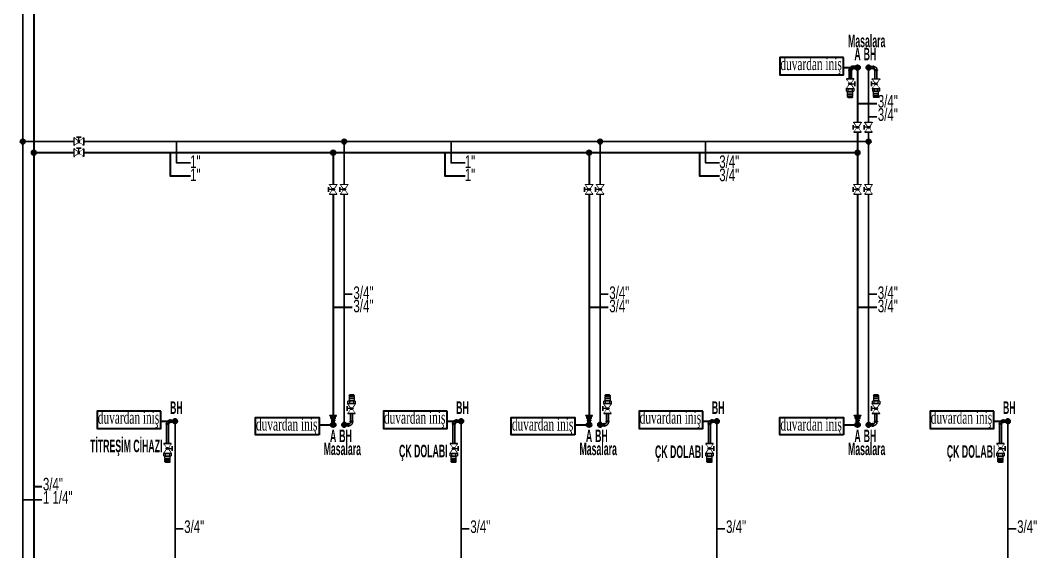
# Model space of a CAD drawing. Header units: centimetres. Extents: x 392964 to 515689, y 49661 to 58661.
# Drawn here: x 452080 to 453460, y 52788 to 53509 of the extents above; entities that cross this region are included whole.
import ezdxf
from ezdxf.enums import TextEntityAlignment as Align

# ---------------------------------------------------------------- set-up
doc = ezdxf.new("R2010")
doc.units = ezdxf.units.CM
doc.linetypes.add('MEDSISTEMBH_LINE', pattern=[1.5, 1.3, 0, -0.2])
for name, color, linetype in [('-M-VALVE', 7, 'Continuous'), ('RAKOR02', 132, 'Continuous'), ('vana-kuresel02', 2, 'Continuous')]:
    doc.layers.add(name, color=color, linetype=linetype)
for name, color, linetype, lineweight in [('0-KRCN-BAS HAVA', 101, 'BASINÇ HAVA', 35), ('0-KRCN-IST-KÜRESEL VANA', 4, 'Continuous', 25), ('0-KRCN-SHT-KÜRESEL VANA', 4, 'Continuous', 25), ('0-MEK-MED-AZOT', 217, '0-A_LINE', 40), ('_MDS_0', 7, 'Continuous', 30), ('_MDS_BORU_22.00X1.00_BASINÇLI HAVA', 5, 'Continuous', 30), ('_MDS_TEE', 7, 'Continuous', 30), ('MED.GAZ YAZI', 2, '0-A_LINE', 40)]:
    doc.layers.add(name, color=color, linetype=linetype, lineweight=lineweight)
doc.styles.add('BAYBURT XREF$0$TIMES', font='times.ttf')
doc.styles.add('BORU', font='tahoma.ttf', dxfattribs={"width": 0.5})
doc.styles.add('ON', font='ARIALN.TTF', dxfattribs={"width": 0.8, "height": 6})
doc.styles.add('OYAK', font='arialbd.ttf')
doc.styles.get("Standard").update_dxf_attribs({"font": 'arial.ttf'})
doc.linetypes.add('0-A_LINE', pattern='A,100,-1.5,["A",BORU,S=9,R=0,X=0,Y=-4.5],-9,6', length=116.5)
doc.linetypes.add('BASINÇ HAVA', pattern='A,0.5,-0.2,["BH",Standard,S=0.1,R=0,X=-0.1,Y=-0.05],-0.2', length=0.9)

# ---------------------------------------------------------------- blocks, each defined once
blk = doc.blocks.new('TEE')
at = {"layer": '_MDS_TEE'}
h = blk.add_hatch(color=256, dxfattribs=at)
h.dxf.hatch_style = 1
edge = h.paths.add_edge_path()
edge.add_arc((0, 0), 50, 0, 360)
blk.add_circle((0, 0), 50, dxfattribs=at)
blk = doc.blocks.new('G$C6C5B105C')
at = {"layer": '-M-VALVE', "color": 7}
for p, q in [((-3.271153072535071, 0), (-3.271153072535071, -3.414411393423961)), ((3.271153072535071, 0), (-3.271153072535071, 0)), ((-3.209833939642067, 0), (-3.209833939642067, -3.414411393423961)), ((3.209833939642067, 0), (3.209833939642067, -3.414411393423961)), ((3.271153072535071, 0), (3.271153072535071, -3.414411393423961)), ((-5.018577077450573, -3.253063283971869), (-4.973450425949068, -3.211546764585023)), ((-4.673379384133113, -3.628278168034853), (-5.018577077450573, -3.253063283971869)), ((-4.628252732606143, -3.586761648637889), (-4.973450425949068, -3.211546764585023)), ((-3.476692065470615, -3.619950386361552), (-4.552621473101226, -3.619950386361552)), ((-4.552621473101226, -3.681269519252282), (4.552621473101226, -3.681269519252282)), ((-3.211174563071381, -2.586552245297071), (-2.831995961725625, -2.586552245297071)), ((-3.211174563071381, -3.476073091308876), (-3.211174563071381, -2.586552245297071)), ((-3.108747631592905, -3.476073091308876), (-3.108747631592905, -2.586552245297071)), ((-1.83580577188286, -3.578842587764257), (-3.005978135125133, -3.578842587764257)), ((3.005978135125133, -3.681269519252282), (-3.005978135125133, -3.681269519252282)), ((-2.780443748561993, -2.689180899746134), (-2.751297371285091, -3.333448819776891)), ((-2.761261357650255, -2.689180899746134), (-2.732114980367896, -3.333448819776891)), ((-2.710044074351117, -2.586552245297071), (-2.021067395037335, -2.586552245297071)), ((-2.672535777266148, -2.689180899746134), (-2.643389399988791, -3.333448819776891)), ((-1.917922486736188, -3.33878649000826), (-1.937853403355348, -2.685325801154022)), ((-1.804001616363621, -3.327657009691848), (-1.823627238803965, -2.691053347819206)), ((-1.74355642767614, -3.327657009691848), (-1.763182050116939, -2.691053347819206)), ((-1.740629280232952, -2.586552245297071), (-1.381524791703214, -2.586552245297071)), ((-1.630266778947316, -3.32134037927915), (-1.630266778947316, -3.373303594841445)), ((-1.52783984746884, -3.32134037927915), (-1.52783984746884, -3.373303594841445)), ((-1.447337075241649, -3.681269519252282), (-1.498721823472806, -3.681269519252282)), ((-0.05138474823661454, -3.681269519252282), (-1.447337075241649, -3.681269519252282)), ((-1.23562915060802, -2.929632987684954), (-1.434997120787102, -3.051977625609084)), ((-1.435000210560247, -3.052072094224172), (-1.254575998266318, -3.167422036908874)), ((-1.434865677998914, -3.116377881223798), (-1.341403042405091, -3.111911224707228)), ((-1.429976190901016, -3.21868804302801), (-1.240272356448713, -3.209621940164425)), ((-1.227626120964942, -2.6849437118575), (-1.426994091144024, -2.807288349773785)), ((-1.426994091144024, -2.807288349773785), (-1.23562915060802, -2.929632987684954)), ((-1.219623091317317, -2.44025443601754), (-1.418991061501401, -2.562599073941215)), ((-1.418991061501401, -2.562599073941215), (-1.227626120964942, -2.6849437118575)), ((-1.211620061674694, -2.195565160190199), (-1.410988031853776, -2.317909798111032)), ((-1.410988031853776, -2.317909798111032), (-1.219623091317317, -2.44025443601754)), ((-1.203617032022066, -1.950875884357174), (-1.402985002215701, -2.073220522278575)), ((-1.402985002215701, -2.073220522278575), (-1.211620061674694, -2.195565160190199)), ((-1.195614002378989, -1.706186608527446), (-1.394981972563073, -1.828531246443731)), ((-1.394981972563073, -1.828531246443731), (-1.203617032022066, -1.950875884357174)), ((-1.187610972735911, -1.461497332689873), (-1.38697894292045, -1.583841970606159)), ((-1.38697894292045, -1.583841970606159), (-1.195614002378989, -1.706186608527446)), ((-1.173436920347285, -1.339152694773588), (-1.255200381160194, -1.418285646799859)), ((-1.255200381160194, -1.418285646799859), (-1.187610972735911, -1.461497332689873)), ((-1.254575998266318, -3.167422036908874), (-1.195446769616865, -3.341870457785944)), ((1.447337075241649, -3.681269519252282), (0.05138474823115757, -3.681269519252282)), ((1.255200381160194, -1.418285646799859), (1.173436920341828, -1.339152694773588)), ((1.255200381160194, -1.418285646799859), (1.187610972735911, -1.461497332689873)), ((1.187610972735911, -1.461497332689873), (1.386978942910446, -1.583841970606159)), ((1.254425145728874, -3.167422036908874), (1.195382890211931, -3.342059161243924)), ((1.386978942910446, -1.583841970606159), (1.195614002383991, -1.706186608527446)), ((1.195614002383991, -1.706186608527446), (1.394981972563073, -1.828531246443731)), ((1.394981972563073, -1.828531246443731), (1.203617032022066, -1.950875884357174)), ((1.203617032022066, -1.950875884357174), (1.402985002215701, -2.073220522278575)), ((1.402985002215701, -2.073220522278575), (1.211620061674239, -2.195565160190199)), ((1.211620061674239, -2.195565160190199), (1.410988031858778, -2.317909798111032)), ((1.410988031858778, -2.317909798111032), (1.219623091317317, -2.44025443601754)), ((1.219623091317317, -2.44025443601754), (1.418991061501401, -2.562599073941215)), ((1.418991061501401, -2.562599073941215), (1.227626120960394, -2.6849437118575)), ((1.227626120960394, -2.6849437118575), (1.426994091144024, -2.807288349773785)), ((1.426994091144024, -2.807288349773785), (1.23562915060802, -2.929632987684954)), ((1.23562915060802, -2.929632987684954), (1.434997120787102, -3.051977625609084)), ((1.434997120787102, -3.051977625609084), (1.254425145728874, -3.167422036908874)), ((1.415275024013226, -2.980167304095971), (1.317977868598973, -2.980167304095971)), ((1.740629280232952, -2.586552245297071), (1.381524791703214, -2.586552245297071)), ((1.420164511111125, -3.082477465890406), (1.387290901519009, -3.082477465890406)), ((1.498721823472806, -3.681269519252282), (1.447337075241649, -3.681269519252282)), ((1.527839847473842, -3.185129802154165), (1.527839847473842, -3.373303594841445)), ((1.625670731045375, -3.598439720793749), (1.698161970186902, -3.525948481656656)), ((1.630266778951864, -3.185129802154165), (1.630266778951864, -3.373303594841445)), ((1.74355642767614, -3.327657009691848), (1.763182050116484, -2.691053347819206)), ((1.804001616373625, -3.327657009691848), (1.823627238803965, -2.691053347819206)), ((1.835805771887408, -3.578842587764257), (3.005978135125133, -3.578842587764257)), ((1.917922486731641, -3.33878649000826), (1.937853403355348, -2.685325801154022)), ((2.710044074356119, -2.586552245297071), (2.021067395042792, -2.586552245297071)), ((2.672535777276153, -2.689180899746134), (2.643389399988791, -3.333448819776891)), ((2.761261357650255, -2.689180899746134), (2.732114980373353, -3.333448819776891)), ((2.780443748561993, -2.689180899746134), (2.751297371275086, -3.333448819776891)), ((2.831995961730627, -2.586552245297071), (3.211174563071381, -2.586552245297071)), ((3.108747631592905, -3.476073091308876), (3.108747631592905, -2.586552245297071)), ((3.211174563071381, -3.476073091308876), (3.211174563071381, -2.586552245297071)), ((3.476692065470615, -3.619950386361552), (4.552621473101226, -3.619950386361552)), ((4.6282527326116, -3.586761648637889), (4.973450425949068, -3.211546764585023)), ((4.673379384123109, -3.628278168034853), (5.018577077455575, -3.253063283971869)), ((5.018577077455575, -3.253063283971869), (4.973450425949068, -3.211546764585023))]:
    blk.add_line(p, q, dxfattribs=at)
at = {"layer": '-M-VALVE', "color": 8}
for p, q in [((-3.209833939642067, 0), (-3.271153072535071, -0.06131913289073054)), ((3.271153072535071, 0), (3.209833939642067, -0.06131913289073054)), ((-4.946867832242333, -3.240440888166972), (-4.990264628779641, -3.283837684704395)), ((-4.874324985870317, -3.319291808144385), (-4.917721782403078, -3.362688604679533)), ((-4.801782139483294, -3.39814272812464), (-4.845178936031061, -3.441539524655127)), ((-4.729239293111732, -3.476993648099665), (-4.772636089644493, -3.520390444634927)), ((-4.656696446724709, -3.555844568079465), (-4.700093243272477, -3.599241364609952)), ((-4.56821810648762, -3.618759994189645), (-4.617399866098367, -3.667941753794935)), ((-4.418014732300435, -3.619950386361552), (-4.479333865188437, -3.681269519252282)), ((-4.266620965943275, -3.619950386361552), (-4.32794009883628, -3.681269519252282)), ((-4.115227199591573, -3.619950386361552), (-4.176546332479575, -3.681269519252282)), ((-3.963833433234413, -3.619950386361552), (-4.025152566127872, -3.681269519252282)), ((-3.812439666877708, -3.619950386361552), (-3.873758799770712, -3.681269519252282)), ((-3.661045900521003, -3.619950386361552), (-3.72236503341901, -3.681269519252282)), ((-3.509652134168846, -3.619950386361552), (-3.570971267057303, -3.681269519252282)), ((-3.217922180262576, -3.479614198809713), (-3.411489260084181, -3.673181278626657)), ((-3.209833939642067, -0.1513937663520437), (-3.271153072535071, -0.212712899245048)), ((-3.209833939642067, -0.3027875327114771), (-3.271153072535071, -0.3641066655994791)), ((-3.209833939642067, -0.4541812990607923), (-3.271153072535071, -0.5155004319566387)), ((-3.209833939642067, -0.6055750654202257), (-3.271153072535071, -0.6668941983105015)), ((-3.209833939642067, -0.7424044852934912), (-3.271153072535071, -0.8037236181813796)), ((-3.209833939642067, -0.8978319301390911), (-3.271153072535071, -0.959151063029708)), ((-3.209833939642067, -1.049225696498524), (-3.271153072535071, -1.110544829389255)), ((-3.209833939642067, -1.200619462850568), (-3.271153072535071, -1.261938595748688)), ((-3.209833939642067, -1.352013229210002), (-3.271153072535071, -1.413332362100732)), ((-3.209833939642067, -1.503406995569435), (-3.271153072535071, -1.564726128459711)), ((-3.209833939642067, -1.654800761921479), (-3.271153072535071, -1.716119894819144)), ((-3.209833939642067, -1.806194528280457), (-3.271153072535071, -1.867513661168914)), ((-3.209833939642067, -1.957588294637617), (-3.271153072535071, -2.018907427518229)), ((-3.209833939642067, -2.108982060986932), (-3.271153072535071, -2.170301193879936)), ((-3.209833939642067, -2.260375827343637), (-3.271153072535071, -2.321694960237096)), ((-3.209833939642067, -2.411769593698409), (-3.271153072535071, -2.473088726586411)), ((-3.209833939642067, -2.563163360052386), (-3.271153072535071, -2.624482492945845)), ((-3.209833939642067, -2.714557126407158), (-3.271153072535071, -2.775876259305278)), ((-3.209833939642067, -2.865950892766591), (-3.271153072535071, -2.927270025654593)), ((-3.209833939642067, -3.017344659120567), (-3.271153072535071, -3.078663792014027)), ((-3.209833939642067, -3.168738425477613), (-3.271153072535071, -3.230057558368344)), ((-3.209833939642067, -3.320132191832045), (-3.271153072535071, -3.381451324725049)), ((-3.108747631592905, -3.441689482720335), (-3.211174563071381, -3.441689482720335)), ((-3.189116124819975, -3.568626053283197), (-3.108098220552165, -3.487608149007883)), ((-3.117448222096755, -3.648351916909178), (-3.041576485662517, -3.572480180472553)), ((-2.998972058080199, -3.681269519252282), (-2.896545126601723, -3.578842587764257)), ((-2.847578291728041, -3.681269519252282), (-2.745151360250475, -3.578842587764257)), ((-2.696184525366334, -3.681269519252282), (-2.593757593888313, -3.578842587764257)), ((-2.544790759009629, -3.681269519252282), (-2.442363827531608, -3.578842587764257)), ((-2.393396992657927, -3.681269519252282), (-2.290970061179451, -3.578842587764257)), ((-2.242003226300767, -3.681269519252282), (-2.139576294822746, -3.578842587764257)), ((-2.090609459943607, -3.681269519252282), (-1.988182528465586, -3.578842587764257)), ((-1.939215693591905, -3.681269519252282), (-1.836788762113883, -3.578842587764257)), ((-1.783315730167942, -3.676763322182524), (-1.5323460445411, -3.425793636553294)), ((-1.630266778947316, -3.372320604604738), (-1.371285506686036, -3.113339332346186)), ((1.426994091144024, -2.807288349773785), (-1.434997120787102, -3.051977625609084)), ((1.418991061501401, -2.562599073941215), (-1.426994091144024, -2.807288349773785)), ((1.410988031858778, -2.317909798111032), (-1.418991061501401, -2.562599073941215)), ((1.402985002215701, -2.073220522278575), (-1.410988031853776, -2.317909798111032)), ((1.394981972563073, -1.828531246443731), (-1.402985002215701, -2.073220522278575)), ((1.386978942910446, -1.583841970606159), (-1.394981972563073, -1.828531246443731)), ((1.191893494612941, -1.357015480809537), (-1.38697894292045, -1.583841970606159)), ((-1.319983825039799, -3.213431417054835), (-1.279489309330984, -3.17293690134079)), ((1.23562915060802, -2.929632987684954), (-1.288910001140266, -3.145471406150591)), ((-1.279489309330984, -3.211496150718745), (-1.279489309330984, -3.151494302119659)), ((-0.3555092160054301, -1.339152694773588), (-1.255200381160194, -1.418285646799859)), ((1.227626120960394, -2.6849437118575), (-1.23562915060802, -2.929632987684954)), ((-1.227626120964942, -2.6849437118575), (1.219623091317317, -2.44025443601754)), ((1.211620061674239, -2.195565160190199), (-1.219623091317317, -2.44025443601754)), ((-1.211620061674694, -2.195565160190199), (1.203617032022066, -1.950875884357174)), ((1.195614002383991, -1.706186608527446), (-1.203617032022066, -1.950875884357174)), ((-1.195614002378989, -1.706186608527446), (1.187610972735911, -1.461497332689873)), ((0.2033694850028951, -1.339152694773588), (-1.187610972735911, -1.461497332689873)), ((1.434997120787102, -3.051977625609084), (0.084709538694824, -3.167422036908874)), ((1.4227063679823, -3.044435252066705), (1.479780345576273, -2.987361274475802)), ((1.501787369241811, -3.116748017169812), (1.574273887296386, -3.044261499119898)), ((1.527839847473842, -3.242089305299146), (1.626072989694421, -3.143856163078681)), ((1.528461499009154, -3.392861420118265), (1.630266778951864, -3.291056140177943)), ((1.560798492423146, -3.511918193061319), (1.639264591347001, -3.433452094137806)), ((1.71775784078136, -3.657746377414583), (1.799833876241337, -3.575670341961882)), ((1.845628465300706, -3.681269519252282), (1.948055396773725, -3.578842587764257)), ((1.997022231657411, -3.681269519252282), (2.099449163135887, -3.578842587764257)), ((2.148415998014116, -3.681269519252282), (2.25084292948759, -3.578842587764257)), ((2.299809764366273, -3.681269519252282), (2.402236695844294, -3.578842587764257)), ((2.45120353072798, -3.681269519252282), (2.553630462206002, -3.578842587764257)), ((2.602597297075135, -3.681269519252282), (2.705024228563161, -3.578842587764257)), ((2.753991063436843, -3.681269519252282), (2.856417994914864, -3.578842587764257)), ((2.905384829794002, -3.681269519252282), (3.00782841907494, -3.578825929961226)), ((3.065645142983158, -3.672402972412215), (3.202308016223924, -3.53574009916133)), ((3.108747631592905, -3.441689482720335), (3.211174563071381, -3.441689482720335)), ((3.108795056039071, -3.477859293004371), (3.143161321268053, -3.443493027765271)), ((3.271153072535071, -0.1513937663520437), (3.209833939642067, -0.212712899245048)), ((3.271153072535071, -0.3027875327114771), (3.209833939642067, -0.3641066655994791)), ((3.271153072535071, -0.4541812990607923), (3.209833939642067, -0.5155004319566387)), ((3.271153072535071, -0.6055750654202257), (3.209833939642067, -0.6668941983105015)), ((3.271153072535071, -0.7424044852934912), (3.209833939642067, -0.8037236181813796)), ((3.271153072535071, -0.8978319301390911), (3.209833939642067, -0.959151063029708)), ((3.271153072535071, -1.078170637613312), (3.209833939642067, -1.139489770504042)), ((3.271153072535071, -1.229564403972745), (3.209833939642067, -1.290883536860633)), ((3.271153072535071, -1.380958170324789), (3.209833939642067, -1.442277303215064)), ((3.271153072535071, -1.532351936683767), (3.209833939642067, -1.593671069572224)), ((3.271153072535071, -1.683745703040927), (3.209833939642067, -1.745064835931203)), ((3.271153072535071, -1.835139469392971), (3.209833939642067, -1.896458602283246)), ((3.271153072535071, -1.986533235747288), (3.209833939642067, -2.047852368640406)), ((3.271153072535071, -2.137927002106835), (3.209833939642067, -2.199246134989608)), ((3.271153072535071, -2.289320768456037), (3.209833939642067, -2.350639901351428)), ((3.271153072535071, -2.440714534815584), (3.209833939642067, -2.502033667708588)), ((3.271153072535071, -2.592108301164785), (3.209833939642067, -2.653427434057903)), ((3.271153072535071, -2.743502067524219), (3.209833939642067, -2.804821200417337)), ((3.271153072535071, -2.894895833873534), (3.209833939642067, -2.956214966771654)), ((3.271153072535071, -3.046289600235809), (3.209833939642067, -3.107608733128359)), ((3.271153072535071, -3.197683366589672), (3.209833939642067, -3.259002499487792)), ((3.271153072535071, -3.349077132943989), (3.209833939642067, -3.410396265839836)), ((3.284459673650872, -3.487164298188077), (3.23796128109916, -3.533662690742176)), ((3.348189838854069, -3.574827899341926), (3.304627931448977, -3.618389806741334)), ((3.455551235104849, -3.618860269447509), (3.403403159509253, -3.671008345045379)), ((3.605854884550354, -3.619950386361552), (3.544535751657349, -3.681269519252282)), ((3.757248650902056, -3.619950386361552), (3.695929518019057, -3.681269519252282)), ((3.908642417264218, -3.619950386361552), (3.847323284371214, -3.681269519252282)), ((4.060036183616376, -3.619950386361552), (3.998717050727919, -3.681269519252282)), ((4.211429949973081, -3.619950386361552), (4.150110817084624, -3.681269519252282)), ((4.362823716329785, -3.619950386361552), (4.301504583436781, -3.681269519252282)), ((4.51421748268649, -3.619950386361552), (4.452898349793486, -3.681269519252282)), ((4.858482426815499, -3.427079208587543), (4.61778667105591, -3.667774964339515))]:
    blk.add_line(p, q, dxfattribs=at)
at = {"layer": '-M-VALVE', "color": 7, "extrusion": (2.612323399573677e-16, 1, -2e-16)}
for p, q in [((1.254425145728874, -3.167422036908874), (-1.254575998266318, -3.167422036908874)), ((1.173436920341828, -1.339152694773588), (-1.173436920347285, -1.339152694773588))]:
    blk.add_line(p, q, dxfattribs=at)
at = {"layer": '-M-VALVE', "color": 7}
for centre, radius, start, end in [((-4.552621473101226, -3.517180889891392), 0.1640886293585124, 222.6140559713453, 270), ((-4.552621473101226, -3.517180889891392), 0.1027694964667092, 222.614055971408, 270), ((-3.476692065470615, -3.414411393423961), 0.2055389929334185, 270, 0), ((-3.476692065470615, -3.414411393423961), 0.2668581258252216, 270, 0), ((-3.005978135125133, -3.476073091308876), 0.205196427945196, 180, 270), ((-3.005978135125133, -3.476073091308876), 0.1027694964667092, 180, 270), ((-1.83580577188286, -3.373303594841445), 0.2055389929334185, 270, 0), ((-1.83580577188286, -3.373303594841445), 0.3079659244119054, 270, 0), ((-1.425070351006525, -3.32134037927915), 0.205196427945196, 92.73613079165067, 180), ((-1.425070351006525, -3.32134037927915), 0.1027694964667092, 92.7361307913133, 180), ((-1.438772950532893, -3.424345778082852), 0.2569237411667706, 270, 18.72407059595512), ((1.438772950532893, -3.424345778082852), 0.2569237411667706, 161.3203574055898, 270), ((1.425070351006525, -3.185129802154165), 0.205196427945196, 0, 92.7361307917775), ((1.425070351006525, -3.185129802154165), 0.1027694964667092, 0, 92.7361307918213), ((1.835805771887408, -3.373303594841445), 0.3079659244119054, 180, 270), ((1.835805771887408, -3.373303594841445), 0.2055389929334185, 180, 270), ((3.005978135125133, -3.476073091308876), 0.1027694964667092, 270, 0), ((3.005978135125133, -3.476073091308876), 0.205196427945196, 270, 0), ((3.476692065470615, -3.414411393423961), 0.2668581258252216, 180, 270), ((3.476692065470615, -3.414411393423961), 0.2055389929334185, 180, 270), ((4.552621473101226, -3.517180889891392), 0.1027694964667092, 270, 317.3859440285921), ((4.552621473101226, -3.517180889891392), 0.1640886293585124, 270, 317.3859440286546)]:
    blk.add_arc(centre, radius, start, end, dxfattribs=at)
for centre, major_axis, ratio, start_param, end_param in [((-2.831995961725625, -2.689180899746134), (2.341244206937536e-17, 0.1026286544435906), 0.5023179291284788, 4.712388980384689, 6.283185307179584), ((-2.710044074351117, -2.689180899746134), (-2.341244206937536e-17, -0.1026286544435906), 0.4990544168684722, 3.141592653589792, 4.893195786814079), ((-2.697343385624208, -3.333448819776891), (-2.80177693460399e-17, -0.1079079712900488), 0.5000000000001128, 4.712388980384689, 8.034448359432343), ((-2.786068966018775, -3.333448819776891), (-2.80177693460399e-17, -0.1079079712900488), 0.5000000000001128, 7.248510057933857, 8.034448359432343), ((-2.621318493972012, -2.689180899746134), (-2.341244206937536e-17, -0.1026286544435906), 0.4990544168684722, 3.141592653589792, 4.893195786814079), ((-2.021067395032787, -2.689180899746134), (2.341244206937536e-17, 0.1026286544435906), 0.8113987532181951, 4.749961389298637, 6.283185307179584), ((-1.830729971092296, -3.333448819776891), (2.80177693460399e-17, 0.1079079712900488), 0.8090169943750616, 1.596676946528103, 4.766088392126957), ((-1.891175159789782, -3.333448819776891), (2.80177693460399e-17, 0.1079079712900488), 0.8090169943750616, 3.495104718177294, 4.766088392126957), ((-1.740629280222947, -2.689180899746134), (2.34124420693761e-17, 0.1026286544436028), 0.8088557380015949, 0, 1.638834415804881), ((-1.680184091540923, -2.689180899746134), (2.34124420693761e-17, 0.1026286544436028), 0.8088557380015949, 0, 1.638834415804881)]:
    blk.add_ellipse(centre, major_axis=major_axis, ratio=ratio, start_param=start_param, end_param=end_param, dxfattribs=at)
at = {"layer": '-M-VALVE', "color": 7, "extrusion": (0, 0, -1)}
for centre, major_axis, ratio, start_param, end_param in [((1.68018409154547, -2.689180899746134), (2.34124420693761e-17, 0.1026286544436028), 0.8088557380015949, 0, 1.638834415804881), ((1.740629280238409, -2.689180899746134), (2.34124420693761e-17, 0.1026286544436028), 0.8088557380015949, 0, 1.638834415804881), ((1.830729971107303, -3.333448819776891), (2.80177693460399e-17, 0.1079079712900488), 0.8090169943750616, 1.596676946528103, 4.766088392126957), ((1.891175159789782, -3.333448819776891), (2.80177693460399e-17, 0.1079079712900488), 0.8090169943750616, 3.495104718177294, 4.766088392126957), ((2.021067395042792, -2.689180899746134), (2.341244206937536e-17, 0.1026286544435906), 0.8113987532181951, 4.749961389298637, 6.283185307179584), ((2.621318493972012, -2.689180899746134), (-2.341244206937536e-17, -0.1026286544435906), 0.4990544168684722, 3.141592653589792, 4.893195786814079), ((2.697343385629665, -3.333448819776891), (-2.80177693460399e-17, -0.1079079712900488), 0.5000000000001128, 4.712388980384689, 8.034448359432343), ((2.710044074356119, -2.689180899746134), (-2.341244206937536e-17, -0.1026286544435906), 0.4990544168684722, 3.141592653589792, 4.893195786814079), ((2.78606896601832, -3.333448819776891), (-2.80177693460399e-17, -0.1079079712900488), 0.5000000000001128, 7.248510057933857, 8.034448359432343), ((2.831995961725625, -2.689180899746134), (2.341244206937536e-17, 0.1026286544435906), 0.5023179291284788, 4.712388980384689, 6.283185307179584)]:
    blk.add_ellipse(centre, major_axis=major_axis, ratio=ratio, start_param=start_param, end_param=end_param, dxfattribs=at)
blk = doc.blocks.new('0-MEK-SHT-KÜRESELVANA')
at = {"layer": '0-KRCN-IST-KÜRESEL VANA'}
blk.add_hatch(color=256, dxfattribs=at).paths.add_polyline_path([(1.420589728024537, 1.818641459413191e-12, 0.9999999999999999), (-1.420589728024537, 1.819163375612189e-12, 0.9999999999999999)])
for p, q in [((-1.117739737357624, 0.8767742325762811), (-4.243779663212081, 3.019946854547015)), ((-4.24377966317661, -3.053798891107363), (-4.243779663212081, 3.019946854547015)), ((-4.243779663212081, 3.019946854547015), (-4.24377966317661, -3.053798891107363)), ((-2.414302261912781, 4.596851570089711), (2.308211859805851, 4.596851570116996)), ((-2.819433575496078e-11, 4.596851570102444), (-2.414302261912781, 4.596851570089711)), ((0, 1.818989403545856e-12), (-2.819433575496078e-11, 4.596851570102444)), ((2.308211859805851, 4.596851570116996), (-2.819433575496078e-11, 4.596851570102444)), ((1.138588299098956, 0.8495244908372115), (4.300244515123268, 3.019946854596128)), ((4.300244515158738, -3.05379889105825), (4.300244515123268, 3.019946854596128)), ((4.300244515123268, 3.019946854596128), (4.300244515158738, -3.05379889105825)), ((-4.24377966317661, -3.053798891107363), (-1.11773973734762, -0.876774232579919)), ((4.300244515158738, -3.05379889105825), (1.138588299108051, -0.8495244908172026))]:
    blk.add_line(p, q, dxfattribs=at)
for points in [[(-4.526735987328721, 3.749999999994543), (-4.971764228106622, 3.749999999992724), (-4.971764228064785, -3.750000000005457), (-4.526735987286884, -3.750000000003638)], [(4.583200839240817, 3.749999999998181), (5.028229080010533, 3.75), (5.028229080053279, -3.75), (4.583200839283563, -3.750000000001819)]]:
    blk.add_lwpolyline(points, close=True, dxfattribs=at)
blk.add_circle((0, 1.818989403545856e-12), 1.420589728024537, dxfattribs=at)
blk.add_wipeout([(4.300244515123268, 3.019946854547344), (4.300244515158738, -3.0537988911070326), (1.1177397373250781, -0.8767742325799199), (1.1565198374861456, -0.8249466896804352), (1.213713070643475, -0.7382247337096022), (1.2459910789371569, -0.6823352596188998), (1.2951566993009633, -0.5836474103122109), (1.3306201687233363, -0.4975189864655505), (1.3519595908114783, -0.43621146261778954), (1.3790251083151053, -0.34112303636947416), (1.4055804820039963, -0.2059579663769382), (1.416433619615748, -0.10858626306676644), (1.4202746895687195, -0.029916240993255627), (1.4191760952071046, 0.06335918321595013), (1.4103159986800535, 0.17054019811454602), (1.3990970176289936, 0.24617617790578983), (1.380978286771735, 0.33312782347439107), (1.3540033130143039, 0.4298257829116787), (1.3151377513836833, 0.5371106684817937), (1.2831760552878118, 0.6095362060199587), (1.248002118834588, 0.6786500472993513), (1.2166084846979799, 0.7334432290760686), (1.1789897963016798, 0.7925012527025315), (1.1415037426741717, 0.8456029687632958), (1.1177397373350826, 0.8767742325762802)]).dxf.layer = '0-KRCN-IST-KÜRESEL VANA'
blk.add_wipeout([(-4.24377966321208, 3.0199468545470154), (-4.2437796631766105, -3.0537988911073617), (-1.1177397373476192, -0.876774232579919), (-1.1565198375086865, -0.8249466896804343), (-1.2137130706660153, -0.7382247337096013), (-1.2459910789596977, -0.6823352596188998), (-1.295156699323504, -0.58364741031221), (-1.3306201687458776, -0.4975189864655505), (-1.351959590834019, -0.43621146261778954), (-1.379025108337646, -0.34112303636947416), (-1.4055804820265372, -0.2059579663769382), (-1.4164336196382892, -0.10858626306676644), (-1.4202746895912604, -0.02991624099325474), (-1.4191760952296457, 0.06335918321595102), (-1.410315998702595, 0.17054019811454602), (-1.3990970176515343, 0.24617617790578983), (-1.3809782867942755, 0.33312782347439196), (-1.3540033130368447, 0.4298257829116796), (-1.3151377514062244, 0.5371106684817946), (-1.2831760553103526, 0.6095362060199596), (-1.2480021188571289, 0.6786500472993513), (-1.2166084847205212, 0.7334432290760695), (-1.1789897963242206, 0.7925012527025315), (-1.1415037426967125, 0.8456029687632958), (-1.1177397373576239, 0.8767742325762802)]).dxf.layer = '0-KRCN-IST-KÜRESEL VANA'
blk = doc.blocks.new('A$C6A0AA91C')
at = {"layer": 'RAKOR02', "ltscale": 0.2}
for p, q in [((0.0002680023317225277, -14.55255888325337), (0.0002680023317225277, 14.25)), ((1.200268002285156, 19.05255888326064), (12.00026800233172, 19.05255888326064)), ((1.200268002285156, 10.05255888326064), (12.00026800233172, 10.05255888326064)), ((13.20026800228516, -14.55255888325337), (13.20026800228516, 14.25)), ((13.20026800228516, -14.25), (13.20026800228516, 14.25)), ((15.70026800228516, 13.53749999999854), (13.20026800228516, 11.03750000003492)), ((13.20026800228516, -11.03750000003492), (13.20026800228516, 11.03750000003492)), ((26.00026800233172, 13.53749999999854), (15.70026800228516, 13.53749999999854)), ((15.70026800228516, -13.53749999999854), (15.70026800228516, 13.53749999999854)), ((26.00026800233172, -13.53749999999854), (26.00026800233172, 13.53749999999854)), ((29.00026800233172, 12.03749999999854), (26.00026800233172, 12.03749999999854)), ((37.00026800233172, 13.53749999999854), (29.00026800233172, 13.53749999999854)), ((29.00026800233172, -13.53749999999854), (29.00026800233172, 13.53749999999854)), ((37.00026800233172, -13.53749999999854), (37.00026800233172, 13.53749999999854)), ((40.00026800233172, 12.03749999999854), (37.00026800233172, 12.03749999999854)), ((43.00026800233172, 13.53749999999854), (40.00026800233172, 13.53749999999854)), ((40.00026800233172, -13.53749999999854), (40.00026800233172, 13.53749999999854)), ((43.00026800233172, -13.53749999999854), (43.00026800233172, 13.53749999999854)), ((43.00026800233172, 13.53749999999854), (45.50026800233172, 11.03750000003492)), ((45.50026800233172, -11.03750000003492), (45.50026800233172, 11.03750000003492)), ((12.00026800233172, -10.05255888326064), (1.200268002285156, -10.05255888326064)), ((12.00026800233172, -19.05255888326064), (1.200268002285156, -19.05255888326064)), ((15.70026800228516, -13.53749999999854), (13.20026800228516, -11.03750000003492)), ((26.00026800233172, -13.53749999999854), (15.70026800228516, -13.53749999999854)), ((29.00026800233172, -12.03749999999854), (26.00026800233172, -12.03749999999854)), ((37.00026800233172, -13.53749999999854), (29.00026800233172, -13.53749999999854)), ((40.00026800233172, -12.03749999999854), (37.00026800233172, -12.03749999999854)), ((43.00026800233172, -13.53749999999854), (40.00026800233172, -13.53749999999854)), ((43.00026800233172, -13.53749999999854), (45.50026800233172, -11.03750000003492))]:
    blk.add_line(p, q, dxfattribs=at)
for centre, radius, start, end in [((42.69654076558072, 0), 42.69654076557278, 166.3823215085727, 193.6176784914273), ((9.03776800230844, 14.55255888325337), 9.037499999999323, 150.1371656438384, 209.8628343561616), ((4.162768002308439, 14.55255888325337), 9.037499999999323, 330.1371656434947, 29.86283435650536), ((-29.49600476096384, 0), 42.69654076557278, 346.3823215085727, 13.61767849142734), ((9.03776800230844, -14.55255888325337), 9.037499999999323, 150.1371656438384, 209.8628343561616), ((4.162768002308439, -14.55255888325337), 9.037499999999323, 330.1371656434947, 29.86283435650536)]:
    blk.add_arc(centre, radius, start, end, dxfattribs=at)

msp = doc.modelspace()

# ---------------------------------------------------------------- hatches: boundary and pattern name
at = {"layer": '0-MEK-MED-AZOT'}
for points in [[(453216.6276083783, 53441.7455473373, 1.00000000012537), (453216.6276083782, 53448.24554733728, 1.00000000005373)], [(452504.4676581697, 52963.37960885503, -1.00000000012537), (452504.4676581696, 52956.87960885504, -1.00000000005373)], [(452851.9676581684, 52963.37960885503, -1.00000000012537), (452851.9676581683, 52956.87960885504, -1.00000000005373)], [(453216.6276083783, 52963.37960885503, -1.00000000012537), (453216.6276083782, 52956.87960885504, -1.00000000005373)]]:
    msp.add_hatch(color=256, dxfattribs=at).paths.add_polyline_path(points)
at = {"layer": '_MDS_BORU_22.00X1.00_BASINÇLI HAVA', "linetype": 'MEDSISTEMBH_LINE', "ltscale": 80}
for points in [[(453231.6276083783, 53441.7455473373, 0.9999999999999999), (453231.6276083783, 53448.2455473373, 1.00000000005373)], [(452289.6759780319, 52961.74462737459, 0.9999999999999999), (452289.6759780319, 52968.24462737459, 1.00000000007164)], [(452519.4676581697, 52963.37960885503, -0.9999999999999999), (452519.4676581697, 52956.87960885503, -1.00000000005373)], [(452678.2445537038, 52961.74462737459, 0.9999999999999999), (452678.2445537038, 52968.24462737459, 1.00000000003582)], [(452866.9676581684, 52963.37960885503, -0.9999999999999999), (452866.9676581684, 52956.87960885503, -1.00000000005373)], [(453025.5383338006, 52961.74462737459, 0.9999999999999999), (453025.5383338006, 52968.24462737459, 1.00000000003582)], [(453231.6276083783, 52963.37960885503, -0.9999999999999999), (453231.6276083783, 52956.87960885503, -1.00000000005373)], [(453420.8456516071, 52961.74462737459, 0.9999999999999999), (453420.8456516071, 52968.24462737459, 0.9999999999999999)]]:
    msp.add_hatch(color=256, dxfattribs=at).paths.add_polyline_path(points)

# ---------------------------------------------------------------- linework, layer by layer
at = {"layer": '0-KRCN-BAS HAVA', "color": 4, "ltscale": 150}
for points in [[(453231.6276083783, 53378.0623116245), (453242.5806357119, 53378.0623116245)], [(452310.6834416775, 53315.56251939482), (452291.7304143439, 53315.56251939482), (452291.7304143439, 53344.51554672842)], [(452683.6418464185, 53315.56251939482), (452664.6888190849, 53315.56251939482), (452664.6888190849, 53344.51554672842)], [(453029.23293874, 53315.56251939482), (453010.2799114064, 53315.56251939482), (453010.2799114064, 53344.51554672842)], [(452519.4676581697, 53137.58459583772), (452530.4206855033, 53137.58459583772)], [(452866.9676581684, 53137.58459583772), (452877.920685502, 53137.58459583772)], [(453231.6276083783, 53137.58459583772), (453242.5806357119, 53137.58459583772)], [(452082.8672604372, 52858.44475561909), (452108.8202877708, 52858.44475561909)], [(452289.6759780319, 52818.69940011393), (452300.6290053655, 52818.69940011393)], [(452678.2445537038, 52818.69940011393), (452689.1975810374, 52818.69940011393)], [(453025.5383338006, 52818.69940011393), (453036.4913611342, 52818.69940011393)], [(453420.8456516071, 52818.69940011393), (453431.7986789407, 52818.69940011393)]]:
    msp.add_lwpolyline(points, dxfattribs=at)
at = {"layer": '0-MEK-MED-AZOT'}
for p, q in [((452097.8672604372, 54067.47447621605), (452097.8672604372, 52357.2836280871)), ((453209.4609482079, 53446.79860573122), (453210.5797841436, 53446.79860573122)), ((453209.4609482079, 53443.09860573127), (453209.4609482079, 53446.79860573122)), ((453209.4609482079, 53443.09860573127), (453210.5797841436, 53443.09860573127)), ((453210.5797841436, 53443.09860573127), (453210.5797841436, 53446.79860573122)), ((453213.9504935858, 53446.29860573122), (453210.5797841436, 53446.29860573122)), ((453213.9504935858, 53443.59860573127), (453210.5797841436, 53443.59860573127)), ((453216.6276083783, 53444.9955473373), (453216.6276083783, 52960.12960885503)), ((453204.7609482079, 53442.09860573127), (453204.7609482079, 53440.97976979555)), ((453204.7609482079, 53442.09860573127), (453208.4609482079, 53442.09860573127)), ((453204.7609482079, 53440.97976979555), (453208.4609482079, 53440.97976979555)), ((453208.4609482079, 53442.09860573127), (453208.4609482079, 53440.97976979555)), ((452097.8672604372, 53329.51554672842), (453216.6276083783, 53329.51554672842)), ((452504.4676581697, 53329.51554672842), (452504.4676581697, 52960.12960885503)), ((452851.9676581684, 53329.51554672842), (452851.9676581684, 52960.12960885503)), ((452502.5850530091, 52966.46279279658), (452502.5850530091, 52965.34395686086)), ((452502.5850530091, 52966.46279279658), (452506.2850530091, 52966.46279279658)), ((452502.5850530091, 52965.34395686086), (452506.2850530091, 52965.34395686086)), ((452503.0850530091, 52966.46279279658), (452503.169042918, 52970.22046127197)), ((452503.0850530091, 52962.97324741862), (452503.0850530091, 52965.34395686086)), ((452505.7850530091, 52966.46279279658), (452505.869042918, 52970.22046127197)), ((452505.7850530091, 52962.97324741862), (452505.7850530091, 52965.34395686086)), ((452506.2850530091, 52966.46279279658), (452506.2850530091, 52965.34395686086)), ((452850.0850530078, 52966.46279279658), (452850.0850530078, 52965.34395686086)), ((452850.0850530078, 52966.46279279658), (452853.7850530077, 52966.46279279658)), ((452850.0850530078, 52965.34395686086), (452853.7850530077, 52965.34395686086)), ((452850.5850530078, 52966.46279279658), (452850.6690429167, 52970.22046127197)), ((452850.5850530078, 52962.97324741862), (452850.5850530078, 52965.34395686086)), ((452853.2850530077, 52966.46279279658), (452853.3690429166, 52970.22046127197)), ((452853.2850530077, 52962.97324741862), (452853.2850530077, 52965.34395686086)), ((452853.7850530077, 52966.46279279658), (452853.7850530077, 52965.34395686086)), ((453214.7450032177, 52966.46279279658), (453214.7450032177, 52965.34395686086)), ((453214.7450032177, 52966.46279279658), (453218.4450032176, 52966.46279279658)), ((453214.7450032177, 52965.34395686086), (453218.4450032176, 52965.34395686086)), ((453215.2450032177, 52966.46279279658), (453215.3289931266, 52970.22046127197)), ((453215.2450032177, 52962.97324741862), (453215.2450032177, 52965.34395686086)), ((453217.9450032176, 52966.46279279658), (453218.0289931265, 52970.22046127197)), ((453217.9450032176, 52962.97324741862), (453217.9450032176, 52965.34395686086)), ((453218.4450032176, 52966.46279279658), (453218.4450032176, 52965.34395686086))]:
    msp.add_line(p, q, dxfattribs=at)
at = {"layer": '0-MEK-MED-AZOT', "color": 6, "ltscale": 150}
for points in [[(453216.6276083783, 53396.0623116245), (453242.5806357119, 53396.0623116245)], [(452310.6834416775, 53297.56251939482), (452283.7304143439, 53297.56251939482), (452283.7304143439, 53329.51554672842)], [(452683.6418464185, 53297.56251939482), (452656.6888190849, 53297.56251939482), (452656.6888190849, 53329.51554672842)], [(453029.23293874, 53297.56251939482), (453002.2799114064, 53297.56251939482), (453002.2799114064, 53329.51554672842)], [(452504.4676581697, 53119.58459583772), (452530.4206855033, 53119.58459583772)], [(452851.9676581684, 53119.58459583772), (452877.920685502, 53119.58459583772)], [(453216.6276083783, 53119.58459583772), (453242.5806357119, 53119.58459583772)], [(452097.8672604372, 52876.44475561909), (452108.8202877708, 52876.44475561909)]]:
    msp.add_lwpolyline(points, dxfattribs=at)
at = {"layer": '0-MEK-MED-AZOT'}
for centre in [(453216.6276083783, 53444.9955473373), (452504.4676581697, 52960.12960885503), (452851.9676581684, 52960.12960885503), (453216.6276083783, 52960.12960885503)]:
    msp.add_circle(centre, 3.25, dxfattribs=at)
for radius in [4.199999999953432, 1.499999999999999]:
    msp.add_arc((453209.4609482079, 53442.09860573127), radius, 90, 180, dxfattribs=at)
at = {"layer": '_MDS_BORU_22.00X1.00_BASINÇLI HAVA', "linetype": 'MEDSISTEMBH_LINE', "ltscale": 80}
for p, q in [((452082.8672604372, 54082.47447621605), (452082.8672604372, 52342.2836280871)), ((453231.6276083783, 53444.9955473373), (453231.6276083783, 52960.12960885503)), ((453234.3047231708, 53446.29860573122), (453237.675432613, 53446.29860573122)), ((453234.3047231708, 53443.59860573127), (453237.675432613, 53443.59860573127)), ((453238.7942685487, 53446.79860573122), (453237.675432613, 53446.79860573122)), ((453237.675432613, 53443.09860573127), (453237.675432613, 53446.79860573122)), ((453238.7942685487, 53443.09860573127), (453237.675432613, 53443.09860573127)), ((453238.7942685487, 53443.09860573127), (453238.7942685487, 53446.79860573122)), ((453239.7942685487, 53442.09860573127), (453239.7942685487, 53440.97976979555)), ((453243.4942685487, 53442.09860573127), (453239.7942685487, 53442.09860573127)), ((453243.4942685487, 53440.97976979555), (453239.7942685487, 53440.97976979555)), ((453243.4942685487, 53442.09860573127), (453243.4942685487, 53440.97976979555)), ((452082.8672604372, 53344.51554672842), (453231.6276083783, 53344.51554672842)), ((452519.4676581697, 53344.51554672842), (452519.4676581697, 52960.12960885503)), ((452866.9676581684, 53344.51554672842), (452866.9676581684, 52960.12960885503)), ((452277.8093178615, 52962.09768576856), (452277.8093178615, 52960.97884983284)), ((452277.8093178615, 52962.09768576856), (452281.5093178615, 52962.09768576856)), ((452277.8093178615, 52960.97884983284), (452281.5093178615, 52960.97884983284)), ((452281.5093178615, 52962.09768576856), (452281.5093178615, 52960.97884983284)), ((452282.5093178615, 52966.79768576851), (452283.6281537972, 52966.79768576851)), ((452282.5093178615, 52963.09768576856), (452282.5093178615, 52966.79768576851)), ((452282.5093178615, 52963.09768576856), (452283.6281537972, 52963.09768576856)), ((452283.6281537972, 52963.09768576856), (452283.6281537972, 52966.79768576851)), ((452286.9988632394, 52966.29768576851), (452283.6281537972, 52966.29768576851)), ((452286.9988632394, 52963.59768576856), (452283.6281537972, 52963.59768576856)), ((452289.6759780319, 52649.07771746146), (452289.6759780319, 52964.99462737459)), ((452522.1447729623, 52961.52655046106), (452524.5154824045, 52961.52655046106)), ((452525.6343183402, 52962.02655046106), (452524.5154824045, 52962.02655046106)), ((452524.5154824045, 52962.02655046106), (452524.5154824045, 52958.3265504611)), ((452525.6343183402, 52962.02655046106), (452525.6343183402, 52958.3265504611)), ((452527.6343183402, 52964.02655046106), (452527.6343183402, 52965.14538639678)), ((452531.3343183402, 52965.14538639678), (452527.6343183402, 52965.14538639678)), ((452531.3343183402, 52964.02655046106), (452527.6343183402, 52964.02655046106)), ((452531.3343183402, 52964.02655046106), (452531.3343183402, 52965.14538639678)), ((452666.3778935333, 52962.09768576856), (452666.3778935333, 52960.97884983284)), ((452666.3778935333, 52962.09768576856), (452670.0778935333, 52962.09768576856)), ((452666.3778935333, 52960.97884983284), (452670.0778935333, 52960.97884983284)), ((452670.0778935333, 52962.09768576856), (452670.0778935333, 52960.97884983284)), ((452671.0778935333, 52966.79768576851), (452672.196729469, 52966.79768576851)), ((452671.0778935333, 52963.09768576856), (452671.0778935333, 52966.79768576851)), ((452671.0778935333, 52963.09768576856), (452672.196729469, 52963.09768576856)), ((452672.196729469, 52963.09768576856), (452672.196729469, 52966.79768576851)), ((452675.5674389112, 52966.29768576851), (452672.196729469, 52966.29768576851)), ((452675.5674389112, 52963.59768576856), (452672.196729469, 52963.59768576856)), ((452678.2445537038, 52649.07771746146), (452678.2445537038, 52964.99462737459)), ((452869.6447729609, 52961.52655046106), (452872.0154824032, 52961.52655046106)), ((452873.1343183389, 52962.02655046106), (452872.0154824032, 52962.02655046106)), ((452872.0154824032, 52962.02655046106), (452872.0154824032, 52958.3265504611)), ((452873.1343183389, 52962.02655046106), (452873.1343183389, 52958.3265504611)), ((452875.1343183389, 52964.02655046106), (452875.1343183389, 52965.14538639678)), ((452878.8343183388, 52965.14538639678), (452875.1343183389, 52965.14538639678)), ((452878.8343183388, 52964.02655046106), (452875.1343183389, 52964.02655046106)), ((452878.8343183388, 52964.02655046106), (452878.8343183388, 52965.14538639678)), ((453013.6716736302, 52962.09768576856), (453013.6716736302, 52960.97884983284)), ((453013.6716736302, 52962.09768576856), (453017.3716736301, 52962.09768576856)), ((453013.6716736302, 52960.97884983284), (453017.3716736301, 52960.97884983284)), ((453017.3716736301, 52962.09768576856), (453017.3716736301, 52960.97884983284)), ((453018.3716736301, 52966.79768576851), (453019.4905095659, 52966.79768576851)), ((453018.3716736301, 52963.09768576856), (453018.3716736301, 52966.79768576851)), ((453018.3716736301, 52963.09768576856), (453019.4905095659, 52963.09768576856)), ((453019.4905095659, 52963.09768576856), (453019.4905095659, 52966.79768576851)), ((453022.8612190081, 52966.29768576851), (453019.4905095659, 52966.29768576851)), ((453022.8612190081, 52963.59768576856), (453019.4905095659, 52963.59768576856)), ((453025.5383338006, 52649.07771746146), (453025.5383338006, 52964.99462737459)), ((453234.3047231708, 52961.52655046106), (453236.6754326131, 52961.52655046106)), ((453237.7942685488, 52962.02655046106), (453236.6754326131, 52962.02655046106)), ((453236.6754326131, 52962.02655046106), (453236.6754326131, 52958.3265504611)), ((453237.7942685488, 52962.02655046106), (453237.7942685488, 52958.3265504611)), ((453239.7942685488, 52964.02655046106), (453239.7942685488, 52965.14538639678)), ((453243.4942685487, 52965.14538639678), (453239.7942685488, 52965.14538639678)), ((453243.4942685487, 52964.02655046106), (453239.7942685488, 52964.02655046106)), ((453243.4942685487, 52964.02655046106), (453243.4942685487, 52965.14538639678)), ((453408.9789914367, 52962.09768576856), (453408.9789914367, 52960.97884983284)), ((453408.9789914367, 52962.09768576856), (453412.6789914367, 52962.09768576856)), ((453408.9789914367, 52960.97884983284), (453412.6789914367, 52960.97884983284)), ((453412.6789914367, 52962.09768576856), (453412.6789914367, 52960.97884983284)), ((453413.6789914367, 52966.79768576851), (453414.7978273724, 52966.79768576851)), ((453413.6789914367, 52963.09768576856), (453413.6789914367, 52966.79768576851)), ((453413.6789914367, 52963.09768576856), (453414.7978273724, 52963.09768576856)), ((453414.7978273724, 52963.09768576856), (453414.7978273724, 52966.79768576851)), ((453418.1685368146, 52966.29768576851), (453414.7978273724, 52966.29768576851)), ((453418.1685368146, 52963.59768576856), (453414.7978273724, 52963.59768576856)), ((453420.8456516071, 52649.07771746146), (453420.8456516071, 52964.99462737459)), ((452522.1447729623, 52958.8265504611), (452524.5154824045, 52958.8265504611)), ((452525.6343183402, 52958.3265504611), (452524.5154824045, 52958.3265504611)), ((452869.6447729609, 52958.8265504611), (452872.0154824032, 52958.8265504611)), ((452873.1343183389, 52958.3265504611), (452872.0154824032, 52958.3265504611)), ((453234.3047231708, 52958.8265504611), (453236.6754326131, 52958.8265504611)), ((453237.7942685488, 52958.3265504611), (453236.6754326131, 52958.3265504611))]:
    msp.add_line(p, q, dxfattribs=at)
for centre in [(453231.6276083783, 53444.9955473373), (452289.6759780319, 52964.99462737459), (452519.4676581697, 52960.12960885503), (452678.2445537038, 52964.99462737459), (452866.9676581684, 52960.12960885503), (453025.5383338006, 52964.99462737459), (453231.6276083783, 52960.12960885503), (453420.8456516071, 52964.99462737459)]:
    msp.add_circle(centre, 3.25, dxfattribs=at)
for centre, radius, start, end in [((453238.7942685487, 53442.09860573127), 4.199999999953432, 0, 90), ((453238.7942685487, 53442.09860573127), 1.499999999999999, 0, 90), ((452282.5093178615, 52962.09768576856), 4.199999999953434, 90, 180), ((452282.5093178615, 52962.09768576856), 1.5, 90, 180), ((452525.6343183402, 52964.02655046106), 2.5, 270, 0), ((452525.6343183402, 52964.02655046106), 5.199999999953434, 270, 0), ((452671.0778935333, 52962.09768576856), 4.199999999953434, 90, 180), ((452671.0778935333, 52962.09768576856), 1.5, 90, 180), ((452873.1343183389, 52964.02655046106), 2.5, 270, 0), ((452873.1343183389, 52964.02655046106), 5.199999999953434, 270, 0), ((453018.3716736301, 52962.09768576856), 4.199999999953434, 90, 180), ((453018.3716736301, 52962.09768576856), 1.5, 90, 180), ((453237.7942685488, 52964.02655046106), 2.5, 270, 0), ((453237.7942685488, 52964.02655046106), 5.199999999953434, 270, 0), ((453413.6789914367, 52962.09768576856), 4.199999999953434, 90, 180), ((453413.6789914367, 52962.09768576856), 1.5, 90, 180)]:
    msp.add_arc(centre, radius, start, end, dxfattribs=at)
at = {"layer": 'MED.GAZ YAZI', "color": 2, "ltscale": 50}
for p, q in [((453197.5107116422, 53444.9955473373), (453213.3776083783, 53444.9955473373)), ((452270.5590812958, 52964.99462737459), (452286.4259780319, 52964.99462737459)), ((452485.3507614336, 52960.12960885503), (452501.2176581697, 52960.12960885503)), ((452659.1276569676, 52964.99462737459), (452674.9945537038, 52964.99462737459)), ((452832.8507614323, 52960.12960885503), (452848.7176581684, 52960.12960885503)), ((453006.4214370645, 52964.99462737459), (453022.2883338006, 52964.99462737459)), ((453197.5107116422, 52960.12960885503), (453213.3776083783, 52960.12960885503)), ((453401.728754871, 52964.99462737459), (453417.5956516071, 52964.99462737459))]:
    msp.add_line(p, q, dxfattribs=at)
for points in [[(453197.5107116422, 53458.68955434959), (453111.0075327756, 53458.68955434959), (453111.0075327756, 53435.301540325), (453197.5107116422, 53435.301540325)], [(452270.5590812958, 52978.68863438688), (452184.0559024292, 52978.68863438688), (452184.0559024292, 52955.30062036229), (452270.5590812958, 52955.30062036229)], [(452659.1276569676, 52978.68863438688), (452572.624478101, 52978.68863438688), (452572.624478101, 52955.30062036229), (452659.1276569676, 52955.30062036229)], [(453006.4214370645, 52978.68863438688), (452919.9182581979, 52978.68863438688), (452919.9182581979, 52955.30062036229), (453006.4214370645, 52955.30062036229)], [(453401.728754871, 52978.68863438688), (453315.2255760044, 52978.68863438688), (453315.2255760044, 52955.30062036229), (453401.728754871, 52955.30062036229)], [(452485.3507614336, 52946.43560184274), (452398.847582567, 52946.43560184274), (452398.847582567, 52969.82361586732), (452485.3507614336, 52969.82361586732)], [(452832.8507614323, 52946.43560184274), (452746.3475825657, 52946.43560184274), (452746.3475825657, 52969.82361586732), (452832.8507614323, 52969.82361586732)], [(453197.5107116422, 52946.43560184274), (453111.0075327756, 52946.43560184274), (453111.0075327756, 52969.82361586732), (453197.5107116422, 52969.82361586732)]]:
    msp.add_lwpolyline(points, close=True, dxfattribs=at)

# ---------------------------------------------------------------- block references
at = {"layer": '-M-VALVE', "color": 7, "rotation": 180}
for p in [(452504.519042918, 52968.88130857723), (452852.0190429167, 52968.88130857723), (453216.6789931266, 52968.88130857723)]:
    msp.add_blockref('G$C6C5B105C', p, dxfattribs=at)
at = {"layer": '_MDS_TEE', "xscale": 0.065, "yscale": 0.065, "zscale": 0.065, "rotation": 90}
for p in [(452082.8672604372, 53344.51554672842), (452519.4676581697, 53344.51554672842), (452866.9676581684, 53344.51554672842), (453231.6276083783, 53344.51554672842), (452097.8672604372, 53329.51554672842), (452504.4676581697, 53329.51554672842), (452851.9676581684, 53329.51554672842), (453216.6276083783, 53329.51554672842)]:
    msp.add_blockref('TEE', p, dxfattribs=at)
at = {"layer": 'vana-kuresel02', "ltscale": 0.5, "yscale": 0.2603184883086871, "zscale": 0.2603184883086871}
for p, xscale, rotation in [((453206.56051538, 53416.24264879686), 0.2603184883086871, 270), ((453241.6947013766, 53416.24264879686), -0.2603184883086871, 90.00000000000001), ((452529.5347511681, 52988.88250739546), 0.2603184883086871, 90), ((452877.0347511668, 52988.88250739546), 0.2603184883086871, 90), ((453241.6947013767, 52988.88250739546), 0.2603184883086871, 90), ((452279.6088850336, 52921.24172883415), 0.2603184883086871, 270), ((452668.1774607054, 52921.24172883415), 0.2603184883086871, 270), ((453015.4712408023, 52921.24172883415), 0.2603184883086871, 270), ((453410.7785586088, 52921.24172883415), 0.2603184883086871, 270)]:
    msp.add_blockref('A$C6A0AA91C', p, dxfattribs=dict(at, xscale=xscale, rotation=rotation))

# ---------------------------------------------------------------- texts
at = {"layer": '0-KRCN-BAS HAVA', "color": 4, "ltscale": 150, "style": 'ON', "width": 0.8}
for s, p in [('3/4"', (453244.1097826278, 53372.75078516951)), ('1"', (452310.220713431, 53308.82493261652)), ('1"', (452683.179118172, 53308.82493261652)), ('3/4"', (453028.7702104935, 53308.82493261652)), ('3/4"', (452531.9498324192, 53130.89612229271)), ('3/4"', (452879.4498324179, 53130.89612229271)), ('3/4"', (453244.1097826278, 53130.89612229271)), ('1 1/4"', (452110.3494346867, 52853.13322916411)), ('3/4"', (452302.1581522814, 52813.38787365895)), ('3/4"', (452690.7267279532, 52813.38787365895)), ('3/4"', (453038.0205080501, 52813.38787365895)), ('3/4"', (453433.3278258566, 52813.38787365895))]:
    msp.add_text(s, height=17, dxfattribs=at).set_placement(p)
at = {"layer": '0-MEK-MED-AZOT', "color": 6, "ltscale": 150, "style": 'ON', "width": 0.8}
for s, p in [('3/4"', (453244.1097826278, 53390.75078516951)), ('1"', (452310.220713431, 53290.82493261652)), ('1"', (452683.179118172, 53290.82493261652)), ('3/4"', (453028.7702104935, 53290.82493261652)), ('3/4"', (452531.9498324192, 53112.89612229271)), ('3/4"', (452879.4498324179, 53112.89612229271)), ('3/4"', (453244.1097826278, 53112.89612229271)), ('3/4"', (452110.3494346867, 52871.13322916411))]:
    msp.add_text(s, height=17, dxfattribs=at).set_placement(p)
at = {"layer": '_MDS_0', "color": 61, "style": 'OYAK', "width": 0.5}
for s, p in [('Masalara', (453203.6174494578, 53467.61206757729)), ('TİTREŞİM CİHAZI', (452174.3468051675, 52917.85124360275)), ('Masalara', (452491.4574992492, 52913.87734509526)), ('ÇK DOLABI ', (452593.9351387271, 52910.96425619924)), ('Masalara', (452838.9574992479, 52913.87734509526)), ('ÇK DOLABI ', (452941.5284196875, 52909.93260491544)), ('Masalara', (453203.6174494578, 52913.87734509526)), ('ÇK DOLABI ', (453337.8237955533, 52910.31902077081))]:
    msp.add_text(s, height=17, dxfattribs=at).set_placement(p, align=Align.BOTTOM_LEFT)
at = {"layer": '_MDS_0', "style": 'OYAK', "width": 0.5}
for s, p in [('A', (453216.6037559984, 53449.76066209948)), ('BH', (453233.4435862763, 53449.76066209948)), ('BH', (452291.4919559299, 52969.75974213677)), ('BH', (452680.0605316017, 52969.75974213677)), ('BH', (453027.3543116986, 52969.75974213677)), ('BH', (453422.6616295051, 52969.75974213677)), ('A', (452504.4438057898, 52931.48318440663)), ('BH', (452521.2836360677, 52931.48318440663)), ('A', (452851.9438057885, 52931.48318440663)), ('BH', (452868.7836360664, 52931.48318440663)), ('A', (453216.6037559984, 52931.48318440663)), ('BH', (453233.4435862763, 52931.48318440663))]:
    msp.add_text(s, height=17, dxfattribs=at).set_placement(p, align=Align.BOTTOM_CENTER)
at = {"layer": 'MED.GAZ YAZI', "color": 2, "ltscale": 50, "style": 'BAYBURT XREF$0$TIMES', "width": 0.6}
for p in [(453111.8117535288, 53441.59728440696), (452184.8601231824, 52961.59636444425), (452573.4286988542, 52961.59636444425), (452920.7224789511, 52961.59636444425), (453316.0297967576, 52961.59636444425), (452399.6518033202, 52952.36709312639), (452747.1518033189, 52952.36709312639), (453111.8117535288, 52952.36709312639)]:
    msp.add_text('duvardan iniş', height=17, dxfattribs=at).set_placement(p)

# ---------------------------------------------------------------- next in the draw order: block references
at = {"layer": '0-KRCN-SHT-KÜRESEL VANA', "yscale": 1.333333333333333, "zscale": 1.333333333333333}
for p, xscale, rotation in [((453206.6109482079, 53422.98850558621), 1.333333333333333, 270), ((453241.6442685487, 53422.98850558621), -1.333333333333333, 90.00000000000001), ((453216.6276083783, 53363.98334575175), 1.333333333333333, 90), ((452504.4676581697, 53279.69205609055), 1.333333333333333, 90), ((452851.9676581684, 53279.69205609055), 1.333333333333333, 90), ((453216.6276083783, 53279.69205609055), 1.333333333333333, 90), ((452529.4843183402, 52982.13665060612), 1.333333333333333, 90), ((452876.9843183389, 52982.13665060612), 1.333333333333333, 90), ((453241.6442685488, 52982.13665060612), 1.333333333333333, 90), ((452279.6593178615, 52927.9875856235), 1.333333333333333, 270), ((452668.2278935333, 52927.9875856235), 1.333333333333333, 270), ((453015.5216736302, 52927.9875856235), 1.333333333333333, 270), ((453410.8289914367, 52927.9875856235), 1.333333333333333, 270)]:
    msp.add_blockref('0-MEK-SHT-KÜRESELVANA', p, dxfattribs=dict(at, xscale=xscale, rotation=rotation))
at = {"layer": '0-KRCN-SHT-KÜRESEL VANA', "xscale": 1.333333333333333, "yscale": 1.333333333333333, "zscale": 1.333333333333333}
msp.add_blockref('0-MEK-SHT-KÜRESELVANA', (452159.0000000001, 53344.51554672842), dxfattribs=at)

# ---------------------------------------------------------------- next in the draw order: linework, layer by layer
at = {"layer": '0-MEK-MED-AZOT'}
for p, q in [((453205.2609482079, 53440.97976979555), (453205.2609482079, 53429.61752455699)), ((453207.9609482079, 53440.97976979555), (453207.9609482079, 53429.61752455699))]:
    msp.add_line(p, q, dxfattribs=at)
at = {"layer": '_MDS_BORU_22.00X1.00_BASINÇLI HAVA', "linetype": 'MEDSISTEMBH_LINE', "ltscale": 80}
for p, q in [((453240.2942685487, 53440.97976979555), (453240.2942685487, 53429.61752455699)), ((453242.9942685487, 53440.97976979555), (453242.9942685487, 53429.61752455699)), ((452528.1343183402, 52965.14538639678), (452528.1343183402, 52975.50763163534)), ((452530.8343183402, 52965.14538639678), (452530.8343183402, 52975.50763163534)), ((452875.6343183389, 52965.14538639678), (452875.6343183389, 52975.50763163534)), ((452878.3343183388, 52965.14538639678), (452878.3343183388, 52975.50763163534)), ((453240.2942685488, 52965.14538639678), (453240.2942685488, 52975.50763163534)), ((453242.9942685487, 52965.14538639678), (453242.9942685487, 52975.50763163534)), ((452278.3093178615, 52960.97884983284), (452278.3093178615, 52934.61660459428)), ((452281.0093178615, 52960.97884983284), (452281.0093178615, 52934.61660459428)), ((452666.8778935333, 52960.97884983284), (452666.8778935333, 52934.61660459428)), ((452669.5778935333, 52960.97884983284), (452669.5778935333, 52934.61660459428)), ((453014.1716736302, 52960.97884983284), (453014.1716736302, 52934.61660459428)), ((453016.8716736301, 52960.97884983284), (453016.8716736301, 52934.61660459428)), ((453409.4789914367, 52960.97884983284), (453409.4789914367, 52934.61660459428)), ((453412.1789914367, 52960.97884983284), (453412.1789914367, 52934.61660459428))]:
    msp.add_line(p, q, dxfattribs=at)

# ---------------------------------------------------------------- next in the draw order: block references
at = {"layer": '0-KRCN-SHT-KÜRESEL VANA', "xscale": 1.333333333333333, "yscale": 1.333333333333333, "zscale": 1.333333333333333, "rotation": 90}
for p in [(453231.6276083783, 53363.98334575175), (452519.4676581697, 53279.69205609055), (452866.9676581684, 53279.69205609055), (453231.6276083783, 53279.69205609055)]:
    msp.add_blockref('0-MEK-SHT-KÜRESELVANA', p, dxfattribs=at)
at = {"layer": '0-KRCN-SHT-KÜRESEL VANA', "xscale": 1.333333333333333, "yscale": 1.333333333333333, "zscale": 1.333333333333333}
msp.add_blockref('0-MEK-SHT-KÜRESELVANA', (452159.0000000001, 53329.51554672842), dxfattribs=at)

doc.saveas('drawing.dxf')
